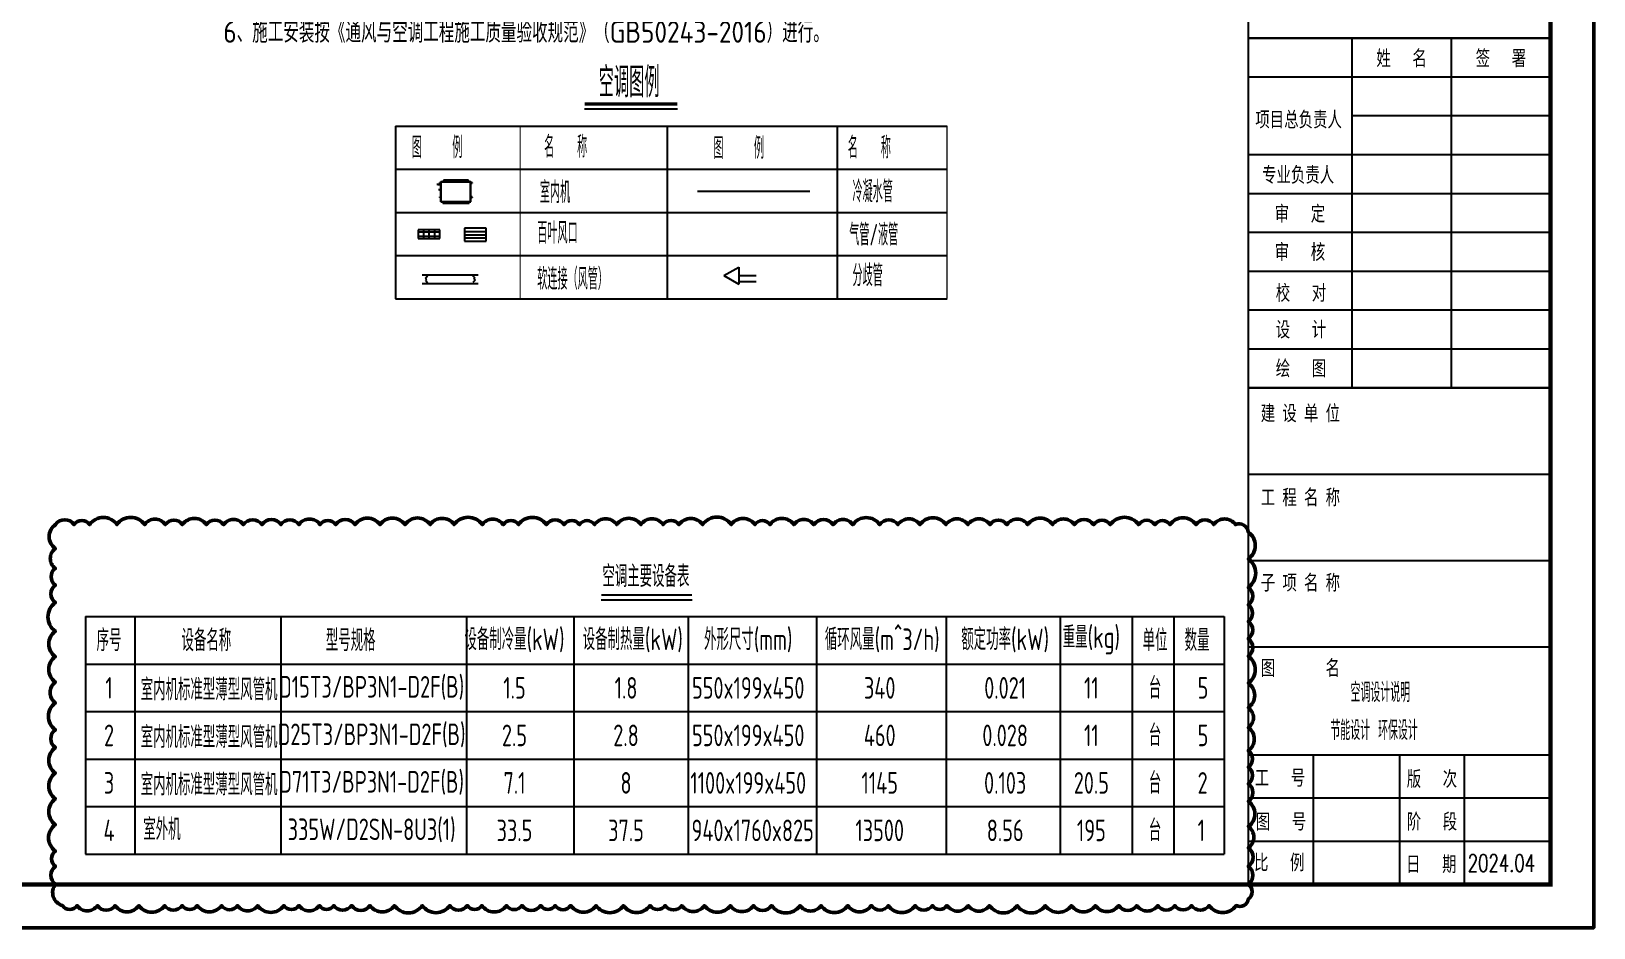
# Model space of a CAD drawing. Header units: millimetres. Extents: x -59400 to 124631, y 0 to 42000.
# Drawn here: x 26131 to 62315, y 0 to 20762 of the extents above; entities that cross this region are included whole.
import ezdxf
from ezdxf.enums import TextEntityAlignment as Align

# ---------------------------------------------------------------- set-up
doc = ezdxf.new("R2010")
doc.units = ezdxf.units.MM
doc.header["$LTSCALE"] = 600
doc.linetypes.add('CENTER2', pattern=[1.125, 0.75, -0.125, 0.125, -0.125])
for name, color, linetype in [('ACS-多联机-室内机', 3, 'Continuous'), ('ACS_FFG_FM', 7, 'Continuous'), ('ACS_HFG_FK', 200, 'Continuous'), ('ACS_SFG_FK', 7, 'Continuous'), ('PIPE-空热供水', 6, 'Continuous'), ('TK', 4, 'Continuous'), ('暖通', 7, 'Continuous'), ('设备表', 7, 'Continuous'), ('采暖', 7, 'Continuous')]:
    doc.layers.add(name, color=color, linetype=linetype)
doc.layers.add('PIPE-地暖供', color=4, linetype='Continuous', lineweight=50)
doc.styles.add('HZTXT1', font='romans.shx', dxfattribs={"width": 0.7, "bigfont": 'GBHZFS.SHX'})
doc.styles.add('M', font='gbenor.shx', dxfattribs={"width": 0.8, "bigfont": 'gbcbig.shx'})
doc.styles.add('TSSD_Norm', font='gbenor.shx', dxfattribs={"width": 0.7, "bigfont": 'gbcbig.shx'})
doc.styles.add('工程字', font='gbenor.shx', dxfattribs={"bigfont": 'gbcbig.shx'})
doc.styles.add('黑体', font='simhei.ttf', dxfattribs={"width": 0.75})

# ---------------------------------------------------------------- blocks, each defined once
blk = doc.blocks.new('H-DTDFFS-6')
for p, q in [((-0.5, 0.5), (-0.5, -0.5)), ((0.5, 0.5), (-0.5, 0.5)), ((-0.45, 0.25), (0.45, 0.25)), ((-0.25, 0.5), (-0.25, -0.5)), ((0, 0.5), (0, -0.5)), ((0.25, 0.5), (0.25, -0.5)), ((0.5, -0.5), (0.5, 0.5)), ((-0.5, -0.5), (0.5, -0.5)), ((-0.45, -0.25), (0.45, -0.25))]:
    blk.add_line(p, q)
blk = doc.blocks.new('H-DTDFFS-3-H')
for p, q in [((0.5, 0.5), (-0.5, 0.5)), ((-0.5, 0.5), (-0.5, -0.5)), ((-0.5, 0.25), (0.5, 0.25)), ((-0.5, 0), (0.5, 0)), ((0.5, -0.5), (0.5, 0.5)), ((-0.5, -0.25), (0.5, -0.25)), ((-0.5, -0.5), (0.5, -0.5))]:
    blk.add_line(p, q)
blk = doc.blocks.new('20220304.16055690')
h = blk.add_hatch(color=256)
h.dxf.hatch_style = 1
h.paths.add_polyline_path([(375, 25), (725, 25), (725, 250), (712, 250), (712, 38), (375, 38)])
h.paths.add_polyline_path([(25, 25), (375, 25), (375, 38), (38, 38), (38, 250), (25, 250)])
h.paths.add_polyline_path([(712, 250), (725, 250), (725, 501), (375, 501), (375, 488), (712, 488)])
h.paths.add_polyline_path([(25, 250), (38, 250), (38, 488), (375, 488), (375, 501), (25, 501)])
at = {"ltscale": 1000}
for p, q in [((0, 399), (0, 386)), ((0, 392), (0, 399)), ((25, 399), (0, 399)), ((0, 386), (25, 386)), ((25, 501), (25, 25)), ((38, 488), (38, 38)), ((676, 526), (66, 526)), ((712, 488), (712, 38)), ((725, 501), (725, 25)), ((725, 486), (725, 499)), ((725, 399), (750, 399)), ((750, 386), (725, 386)), ((750, 399), (750, 386)), ((750, 392), (750, 399)), ((0, 56), (0, 63)), ((0, 63), (0, 50)), ((25, 63), (0, 63)), ((0, 50), (25, 50)), ((83, 25), (83, 0)), ((83, 0), (663, 0)), ((663, 0), (663, 25)), ((755, 222), (725, 222)), ((755, 217), (725, 217)), ((755, 217), (725, 217)), ((755, 211), (725, 211)), ((795, 101), (725, 101)), ((795, 96), (725, 96)), ((795, 90), (725, 90)), ((725, 63), (750, 63)), ((750, 50), (725, 50)), ((750, 56), (750, 63)), ((750, 63), (750, 50)), ((755, 211), (755, 222)), ((795, 90), (795, 101))]:
    blk.add_line(p, q, dxfattribs=at)
for p, q in [((725, 501), (25, 501)), ((712, 488), (38, 488)), ((66, 526), (66, 501)), ((676, 501), (676, 526)), ((725, 25), (25, 25)), ((712, 38), (38, 38)), ((755, 217), (775, 217)), ((795, 96), (815, 96))]:
    blk.add_line(p, q)
for points in [[(9, 389), (16, 389), (16, 396), (9, 396)], [(742, 389), (734, 389), (734, 396), (742, 396)], [(9, 53), (16, 53), (16, 61), (9, 61)], [(742, 53), (734, 53), (734, 61), (742, 61)]]:
    blk.add_lwpolyline(points, close=True, dxfattribs=at)
blk = doc.blocks.new('*U15')
at = {"color": 3}
blk.add_lwpolyline([(-59400, 0), (0, 0), (0, 42000), (-59400, 42000)], close=True, dxfattribs=at)
at = {"color": 3, "const_width": 100}
blk.add_lwpolyline([(-56900, 1000), (-1000, 1000), (-1000, 41000), (-56900, 41000)], close=True, dxfattribs=at)
at = {"layer": 'TK', "color": 2}
for p, q in [((-5600, 20600), (-5600, 12500)), ((-3300, 20600), (-3300, 12500)), ((-1000, 19700), (-8000, 19700)), ((-1000, 18800), (-5600, 18800)), ((-1000, 17900), (-8000, 17900)), ((-1000, 17000), (-8000, 17000)), ((-1000, 16100), (-8000, 16100)), ((-1000, 15200), (-8000, 15200)), ((-1000, 14300), (-8000, 14300)), ((-1000, 13400), (-8000, 13400)), ((-1000, 12500), (-8000, 12500)), ((-1000, 10500), (-8000, 10500)), ((-1000, 8500), (-8000, 8500)), ((-1000, 6500), (-8000, 6500)), ((-1000, 4000), (-8000, 4000)), ((-6500, 4000), (-6500, 1000)), ((-4500, 4000), (-4500, 1000)), ((-3000, 4000), (-3000, 1000)), ((-1000, 3000), (-8000, 3000)), ((-1000, 2000), (-8000, 2000))]:
    blk.add_line(p, q, dxfattribs=at)
at = {"layer": 'TK', "color": 2, "const_width": 50, "flags": 128}
for points in [[(-8000, 41000), (-8000, 1000)], [(-1000, 20600), (-8000, 20600)], [(-1000, 12500), (-8000, 12500)], [(-1000, 4000), (-8000, 4000)]]:
    blk.add_lwpolyline(points, dxfattribs=at)
at = {"layer": 'TK', "color": 2, "ltscale": 0.6, "style": '黑体', "width": 0.7}
for s, p in [('姓   名', (-4450, 20150)), ('签   署', (-2150, 20150))]:
    blk.add_text(s, height=350, dxfattribs=at).set_placement(p, align=Align.MIDDLE)
for s, p in [('项目总负责人', (-7837, 18547)), ('专业负责人', (-7681, 17267)), ('审   定', (-7388, 16367)), ('审   核', (-7388, 15481)), ('校   对', (-7363, 14533)), ('设   计', (-7363, 13685)), ('绘   图', (-7363, 12785)), ('建 设 单 位', (-7711, 11745)), ('工 程 名 称', (-7711, 9798)), ('子 项 名 称', (-7711, 7822)), ('图       名', (-7711, 5845)), ('工   号', (-7850, 3303)), ('版   次', (-4331, 3278)), ('图   号', (-7827, 2289)), ('阶   段', (-4331, 2289)), ('比   例', (-7868, 1342)), ('日   期', (-4346, 1303))]:
    blk.add_text(s, height=350, dxfattribs=at).set_placement(p)
at = {"layer": 'TK', "color": 4, "style": 'HZTXT1'}
for tag, height, width, p in [('项目负责1', 400, 0.6, (-4500, 19196)), ('项目负责2', 400, 0.6, (-4500, 18296)), ('专责', 400, 0.6, (-4500, 17396)), ('审定', 400, 0.6, (-4500, 16496)), ('审核', 400, 0.6, (-4500, 15596)), ('校对', 400, 0.6, (-4500, 14696)), ('设计', 400, 0.6, (-4500, 13796)), ('绘图', 400, 0.6, (-4500, 12896)), ('建设单位', 450, 0.6, (-4500, 11050)), ('工号', 400, 0.5, (-5501, 3507)), ('版次', 400, 0.7, (-2138, 3498)), ('阶段', 400, 0.7, (-2138, 2498)), ('比例', 400, 0.7, (-5491, 1513)), ('日期', 400, 0.7, (-2138, 1498))]:
    blk.add_attdef(tag, text='', height=height, dxfattribs=dict(at, width=width)).set_placement(p, align=Align.MIDDLE)
at = {"layer": 'TK', "color": 1, "lineweight": -3, "style": 'HZTXT1', "width": 0.6}
blk.add_attdef('工程名称', text='', height=450, dxfattribs=at).set_placement((-4500, 9050), align=Align.MIDDLE)
at = {"layer": 'TK', "color": 4, "lineweight": -3, "style": 'HZTXT1', "width": 0.6}
blk.add_attdef('子项名称', text='', height=450, dxfattribs=at).set_placement((-4500, 7050), align=Align.MIDDLE)
at = {"layer": 'TK', "color": 1, "lineweight": -3, "style": 'HZTXT1', "width": 0.6}
blk.add_attdef('图名', text='', height=450, dxfattribs=at).set_placement((-4561, 5061), align=Align.MIDDLE_CENTER)
at = {"layer": 'TK', "color": 1, "style": 'HZTXT1', "width": 0.7}
blk.add_attdef('图号', text='', height=400, dxfattribs=at).set_placement((-5491, 2513), align=Align.MIDDLE)

msp = doc.modelspace()

# ---------------------------------------------------------------- linework, layer by layer
for p, q in [((38943, 18967, -2500), (41095, 18967, -2500)), ((34567, 18566, -2500), (47339, 18566, -2500)), ((34567, 18566, -2500), (34567, 14566, -2500)), ((40854, 18566, -2500), (40854, 14566, -2500)), ((44795, 18566, -2500), (44795, 14566, -2500)), ((34567, 17566, -2500), (47339, 17566, -2500)), ((34567, 16566, -2500), (47339, 16566, -2500)), ((34567, 15566, -2500), (47339, 15566, -2500)), ((27388, 7205), (53754, 7205)), ((27388, 7205), (27388, 1705)), ((28527, 7205), (28527, 1705)), ((31909, 7205), (31909, 1705)), ((36208, 7205), (36208, 1705)), ((38695, 7205), (38695, 1705)), ((41342, 7205), (41342, 1705)), ((44315, 7205), (44315, 1705)), ((47321, 7205), (47321, 1705)), ((49957, 7205), (49957, 1705)), ((51629, 7205), (51629, 1705)), ((52589, 7205), (52589, 1705)), ((53754, 7205), (53754, 1705)), ((27388, 6105), (53754, 6105)), ((27388, 5005), (53754, 5005)), ((27388, 3905), (53754, 3905)), ((27388, 2805), (53754, 2805)), ((27388, 1705), (53754, 1705))]:
    msp.add_line(p, q)
at = {"color": 3}
for p, q in [((42170, 15102, -2500), (42517, 15302, -2500)), ((42517, 15302, -2500), (42517, 14902, -2500)), ((42170, 15102, -2500), (42517, 14902, -2500)), ((42517, 15102, -2500), (42917, 15102, -2500)), ((42517, 14969, -2500), (42917, 14969, -2500))]:
    msp.add_line(p, q, dxfattribs=at)
at = {"elevation": -2500}
for points, const_width in [([(38945, 19078), (41094, 19078)], 75), ([(34567, 18566), (34567, 14566)], 25), ([(34567, 18566), (47339, 18566)], 25), ([(37453, 18566), (37453, 14566)], 25), ([(40854, 18566), (40854, 14566)], 25)]:
    msp.add_lwpolyline(points, dxfattribs=dict(at, const_width=const_width))
at = {"layer": 'ACS_FFG_FM'}
for p, q in [((35184, 15121, -2500), (36484, 15121, -2500)), ((35184, 14921, -2500), (36484, 14921, -2500)), ((35259, 15046, -2500), (35309, 15096, -2500)), ((35284, 15021, -2500), (35259, 15046, -2500)), ((35284, 15021, -2500), (35259, 14996, -2500)), ((35259, 14996, -2500), (35309, 14946, -2500)), ((35309, 15096, -2500), (35284, 15121, -2500)), ((35309, 14946, -2500), (35284, 14921, -2500)), ((36359, 15096, -2500), (36384, 15121, -2500)), ((36409, 15046, -2500), (36359, 15096, -2500)), ((36409, 14996, -2500), (36359, 14946, -2500)), ((36359, 14946, -2500), (36384, 14921, -2500)), ((36384, 15021, -2500), (36409, 15046, -2500)), ((36384, 15021, -2500), (36409, 14996, -2500))]:
    msp.add_line(p, q, dxfattribs=at)
at = {"layer": 'PIPE-地暖供', "color": 1}
msp.add_lwpolyline([(26691, 9337, 0.520567), (26691, 8781, 0.520567), (26691, 8323, 0.520567), (26691, 7937, 0.520567), (26691, 7531, 0.520567), (26691, 6867, 0.520567), (26691, 6279, 0.520567), (26691, 5689, 0.520567), (26691, 5208, 0.520567), (26691, 4587, 0.520567), (26691, 4169, 0.520567), (26691, 3582, 0.520567), (26691, 2986, 0.520567), (26691, 2388, 0.520567), (26691, 1776, 0.520567), (26691, 1423, 0.520567), (26691, 1010, 0.520567), (26852, 513, 0.520567), (27195, 513, 0.520567), (27661, 513, 0.520567), (28073, 513, 0.520567), (28624, 513, 0.520567), (29218, 513, 0.520567), (29625, 513, 0.520567), (29978, 513, 0.520567), (30538, 513, 0.520567), (30909, 513, 0.520567), (31376, 513, 0.520567), (31980, 513, 0.520567), (32336, 513, 0.520567), (32801, 513, 0.520567), (33137, 513, 0.520567), (33548, 513, 0.520567), (33978, 513, 0.520567), (34541, 513, 0.520567), (35188, 513, 0.520567), (35822, 513, 0.520567), (36231, 513, 0.520567), (36568, 513, 0.520567), (37136, 513, 0.520567), (37495, 513, 0.520567), (37928, 513, 0.520567), (38263, 513, 0.520567), (38628, 513, 0.520567), (39211, 513, 0.520567), (39846, 513, 0.520567), (40458, 513, 0.520567), (40814, 513, 0.520567), (41197, 513, 0.520567), (41722, 513, 0.520567), (42321, 513, 0.520567), (42857, 513, 0.520567), (43279, 513, 0.520567), (43935, 513, 0.520567), (44422, 513, 0.520567), (45037, 513, 0.520567), (45587, 513, 0.520567), (45980, 513, 0.520567), (46598, 513, 0.520567), (47001, 513, 0.520567), (47340, 513, 0.520567), (47829, 513, 0.520567), (48321, 513, 0.520567), (48964, 513, 0.520567), (49615, 513, 0.520567), (50219, 513, 0.520567), (50777, 513, 0.520567), (51311, 513, 0.520567), (51734, 513, 0.520567), (52218, 513, 0.520567), (52612, 513, 0.520567), (53000, 513, 0.520567), (53410, 513, 0.520567), (54034, 513, 0.520567), (54315, 659, 0.520567), (54315, 1009, 0.520567), (54315, 1420, 0.520567), (54315, 1851, 0.520567), (54315, 2345, 0.520567), (54315, 2925, 0.520567), (54315, 3336, 0.520567), (54315, 3721, 0.520567), (54315, 4101, 0.520567), (54315, 4637, 0.520567), (54315, 5095, 0.520567), (54315, 5666, 0.520567), (54315, 6287, 0.520567), (54315, 6696, 0.520567), (54315, 7092, 0.520567), (54315, 7478, 0.520567), (54315, 7884, 0.520567), (54315, 8542, 0.520567), (54315, 9162, 0.520567), (54018, 9337, 0.520567), (53517, 9337, 0.520567), (53104, 9337, 0.520567), (52502, 9337, 0.520567), (52153, 9337, 0.520567), (51771, 9337, 0.520567), (51124, 9337, 0.520567), (50732, 9337, 0.520567), (50284, 9337, 0.520567), (49783, 9337, 0.520567), (49209, 9337, 0.520567), (48726, 9337, 0.520567), (48333, 9337, 0.520567), (47821, 9337, 0.520567), (47313, 9337, 0.520567), (46713, 9337, 0.520567), (46202, 9337, 0.520567), (45780, 9337, 0.520567), (45156, 9337, 0.520567), (44702, 9337, 0.520567), (44254, 9337, 0.520567), (43790, 9337, 0.520567), (43239, 9337, 0.520567), (42888, 9337, 0.520567), (42340, 9337, 0.520567), (41679, 9337, 0.520567), (41133, 9337, 0.520567), (40763, 9337, 0.520567), (40248, 9337, 0.520567), (39691, 9337, 0.520567), (39176, 9337, 0.520567), (38828, 9337, 0.520567), (38468, 9337, 0.520567), (38058, 9337, 0.520567), (37416, 9337, 0.520567), (37061, 9337, 0.520567), (36576, 9337, 0.520567), (35924, 9337, 0.520567), (35370, 9337, 0.520567), (34783, 9337, 0.520567), (34205, 9337, 0.520567), (33627, 9337, 0.520567), (33178, 9337, 0.520567), (32821, 9337, 0.520567), (32329, 9337, 0.520567), (31912, 9337, 0.520567), (31472, 9337, 0.520567), (31046, 9337, 0.520567), (30586, 9337, 0.520567), (30185, 9337, 0.520567), (29634, 9337, 0.520567), (29236, 9337, 0.520567), (28755, 9337, 0.520567), (28116, 9337, 0.520567), (27485, 9337, 0.520567), (27124, 9337, 0.520567)], format="xyb", close=True, dxfattribs=at)
at = {"layer": 'PIPE-空热供水', "linetype": 'CENTER2', "const_width": 50, "elevation": -2500}
msp.add_lwpolyline([(41559, 17054), (44165, 17054)], dxfattribs=at)
at = {"layer": '暖通', "color": 0}
msp.add_line((34567, 14566, -2500), (47339, 14566, -2500), dxfattribs=at)
at = {"layer": '暖通', "color": 0, "const_width": 25, "elevation": -2500}
msp.add_lwpolyline([(47339, 18566), (47339, 14566)], dxfattribs=at)
at = {"layer": '采暖'}
msp.add_line((39326, 7595), (41434, 7595), dxfattribs=at)
at = {"layer": '采暖', "const_width": 50}
msp.add_lwpolyline([(39330, 7705), (41434, 7705)], dxfattribs=at)

# ---------------------------------------------------------------- block references
at = {"layer": 'ACS-多联机-室内机', "rotation": 180}
msp.add_blockref('20220304.16055690', (36340, 17310, -2500), dxfattribs=at)
at = {"layer": 'ACS_HFG_FK', "xscale": 500, "yscale": 300}
msp.add_blockref('H-DTDFFS-3-H', (36413, 16050, -2500), dxfattribs=at)
at = {"layer": 'ACS_SFG_FK', "xscale": 500, "yscale": 200}
msp.add_blockref('H-DTDFFS-6', (35341, 16064, -2500), dxfattribs=at)
at = {"layer": 'PIPE-地暖供'}
ref = msp.add_blockref('*U15', (62315, 0), dxfattribs=at)
ref.add_attrib('日期', '2024.04', dxfattribs={"layer": 'TK', "color": 4, "height": 400, "style": 'HZTXT1', "width": 0.7}).set_placement((60177, 1498), align=Align.MIDDLE)
ref.add_attrib('图名_001', '空调设计说明', (56684, 5225), dxfattribs={"layer": 'TK', "color": 1, "lineweight": -3, "height": 450, "style": 'HZTXT1', "width": 0.6})
ref.add_attrib('图名_002', '节能设计 环保设计', (56219, 4347), dxfattribs={"layer": 'TK', "color": 1, "lineweight": -3, "height": 450, "style": 'HZTXT1', "width": 0.6})

# ---------------------------------------------------------------- texts
for s, height, style, width, p in [('空调图例', 700, 'TSSD_Norm', 0.7, (39272, 19231, -2500)), ('室外机', 500, 'M', 0.8, (28726, 2030))]:
    msp.add_text(s, height=height, dxfattribs=dict(style=style, width=width)).set_placement(p)
at = {"color": 1, "style": 'M', "width": 0.8}
for s, p in [('5', (53142, 5305)), ('5', (53142, 4205)), ('2', (53142, 3105)), ('1', (53142, 2005))]:
    msp.add_text(s, height=500, dxfattribs=at).set_placement(p)
at = {"color": 2, "insert": (30580, 41000), "char_height": 500, "width": 19766.32, "attachment_point": 1, "style": '工程字'}
msp.add_mtext('\\P\\P\\P七、环保设计:\\P1、空调及通风系统均选用先进的节能型低噪声设备，并设置消声器以控制噪声对室内外环境的影响。\\P2、送排风等动力设备选用低噪声低振动型，采取减震吸声措施，如水泵、风机设减振器、软接头，送排风管上设消声器等。\\P3、厕所等含有害气体排风在屋顶高空散放。\\P4、厨房等含有害气体、有异味排风经过净化处理后，在屋顶高空散放。\\P八、系统调试:\\P1、通风与空调工程安装完毕，必须进行系统的测定和调整。系统调试应包括以下项目：设备单机试运转及调试；系统无生产负荷下的联合试运转及调试。\\P2、辐射供暖供冷系统未经调试，严禁运行使用。地板辐射采暖系统应按《辐射供暖供冷技术规程》（JGJ142-2012）中第6.1.3条的要求,进行充水、加热、试运行和调试。\\P3、采暖系统竣工验收时应进行水力平衡检测。\\P4、防排烟系统应进行联合试运行和调试，风量及风压均应满足消防和设计要求。\\P5、施工调试及验收工作应符合《通风与空调工程施工质量验收规范》（GB50243-2016）的有关规定。\\P九、其它:\\P1、图中所标尺寸单位、管径、风管尺寸及建筑内部尺寸均为毫米，标高以米计。\\P2、土建施工时，本专业施工单位应负责与土建施工密切配合，结合本设计图，及时做好预留预埋工作，认真核对、校正安装所需的土建基础、预埋件和预留孔洞。\\P3、土建施工时，所有风井内壁应抹平，并要求光滑、严密不漏风。\\P4、未述及部分及其它各项施工要求，应严格按照相关规范的规定执行。\\P5、管线交叉一般情况下遵守以下原则：小管让大管支管让主干管，非重力流管让重力流管，可弯曲管让不可弯曲管。设计管让相撞管，技术要求低的管线让技术要求高的管线。\\P6、施工安装按《通风与空调工程施工质量验收规范》（GB50243-2016）进行。', dxfattribs=at)
at = {"char_height": 500, "attachment_point": 5, "style": 'M'}
for s, insert in [('序号', (27933, 6655)), ('设备名称', (30187, 6655)), ('型号规格', (33529, 6655)), ('设备制冷量(kW)', (37322, 6655)), ('设备制热量(kW)', (40062, 6655)), ('外形尺寸(mm)', (42735, 6655)), ('循环风量(m^ 3/h)', (45838, 6655)), ('额定功率(kW)', (48685, 6655)), ('重量(kg)', (50681, 6655)), ('单位', (52156, 6655)), ('数量', (53129, 6655)), ('1', (27933, 5555)), ('室内机标准型薄型风管机 ', (30249, 5515)), ('D15T3/BP3N1-D2F(B)', (34014, 5555)), ('1.5', (37322, 5555)), ('1.8', (39905, 5555)), ('550x199x450', (42735, 5555)), ('340', (45780, 5555)), ('0.021', (48685, 5555)), ('11', (50681, 5555)), ('台', (52156, 5555)), ('2', (27933, 4455)), ('室内机标准型薄型风管机 ', (30249, 4415)), ('D25T3/BP3N1-D2F(B)', (34014, 4455)), ('2.5', (37322, 4455)), ('2.8', (39905, 4455)), ('550x199x450', (42735, 4455)), ('460', (45780, 4455)), ('0.028', (48685, 4455)), ('11', (50681, 4455)), ('台', (52156, 4455)), ('室内机标准型薄型风管机 ', (30249, 3315)), ('D71T3/BP3N1-D2F(B)', (34014, 3355)), ('台', (52156, 3355)), ('3', (27933, 3355)), ('7.1', (37322, 3355)), ('8', (39905, 3355)), ('1100x199x450', (42735, 3355)), ('1145', (45780, 3355)), ('0.103', (48685, 3355)), ('20.5', (50681, 3355)), ('335W/D2SN-8U3(1)', (34014, 2255)), ('台', (52156, 2255)), ('4', (27933, 2255)), ('33.5', (37322, 2255)), ('37.5', (39905, 2255)), ('940x1760x825', (42838, 2255)), ('13500', (45780, 2255)), ('8.56', (48685, 2255)), ('195', (50681, 2255))]:
    msp.add_mtext(s, dxfattribs=dict(at, insert=insert))
at = {"layer": '设备表', "linetype": 'Continuous', "lineweight": 0, "style": 'M', "width": 0.8}
msp.add_text('空调主要设备表', height=500, dxfattribs=at).set_placement((39357, 7891))
at = {"layer": '采暖', "style": 'TSSD_Norm', "width": 0.65}
for s, p in [('图    例', (34943, 17821, -2500)), ('名   称', (38009, 17836, -2500)), ('图    例', (41929, 17806, -2500)), ('名   称', (45042, 17817, -2500)), ('室内机', (37910, 16783, -2500)), ('冷凝水管', (45149, 16800, -2500)), ('百叶风口', (37849, 15842, -2500)), ('气管/液管', (45074, 15800, -2500)), ('软连接（风管）', (37849, 14777, -2500)), ('分歧管', (45149, 14856, -2500))]:
    msp.add_text(s, height=500, dxfattribs=at).set_placement(p)

doc.saveas('drawing.dxf')
